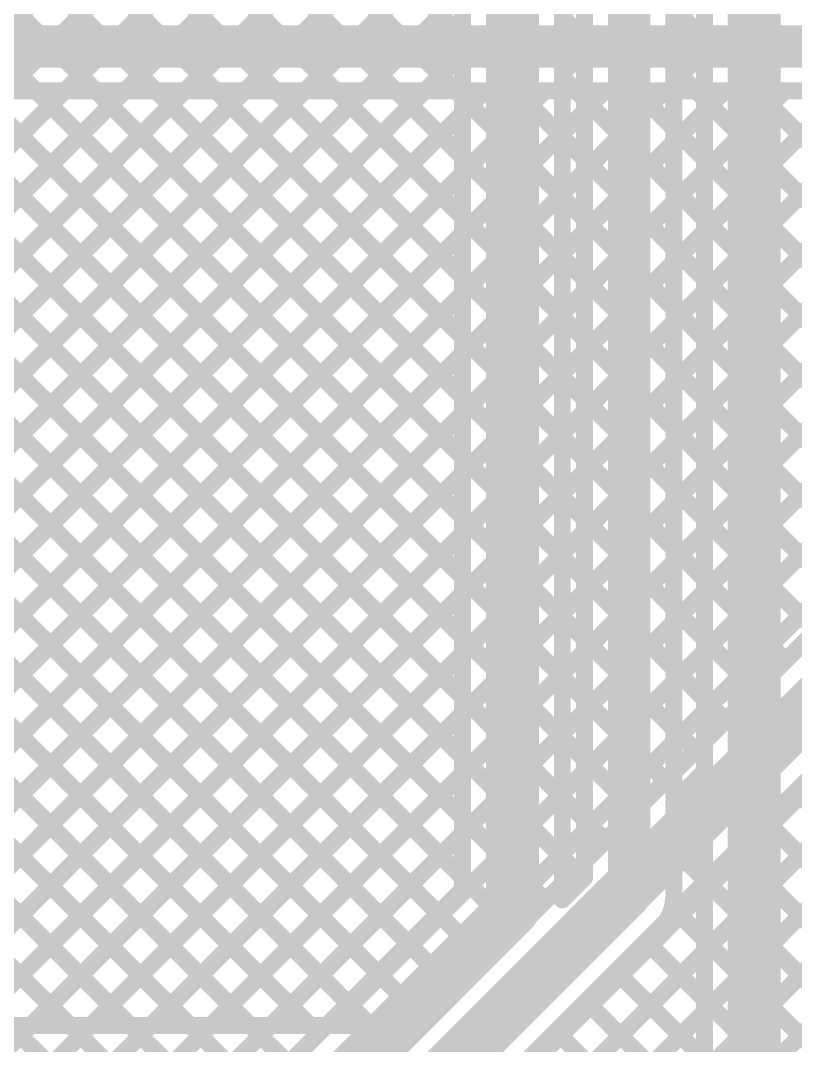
# Model space of a CAD drawing. Header units: millimetres. Extents: x 0 to 214, y 0 to 214.
# Drawn here: x 1.1221 to 1.4874, y 2.4296 to 2.9127 of the extents above; entities that cross this region are included whole.
import ezdxf

# ---------------------------------------------------------------- set-up
doc = ezdxf.new("R2010")
doc.units = ezdxf.units.MM
doc.header["$MEASUREMENT"] = 0
doc.layers.add('BottomLayer', color=5, linetype='Continuous')
doc.layers.add('TopLayer', color=1, linetype='Continuous')

msp = doc.modelspace()

# ---------------------------------------------------------------- linework, layer by layer
at = {"layer": 'BottomLayer'}
for points, const_width in [([(1.468, 3.527), (1.468, 1.443)], 0.025), ([(1.4445, 3.527), (1.4445, 2.01364)], 0.008), ([(1.354, 2.49346), (1.354, 3.49)], 0.025), ([(1.3305, 2.50319), (1.3305, 3.49)], 0.008), ([(1.3775, 2.4982), (1.3775, 3.49)], 0.008), ([(0.756, 3.47917), (1.3305, 2.90467)], 0.008), ([(0.756, 3.45089), (1.3305, 2.87639)], 0.008), ([(0.756, 3.4226), (1.3305, 2.8481)], 0.008), ([(0.756, 3.39432), (1.3305, 2.81982)], 0.008), ([(0.756, 3.36603), (1.3305, 2.79153)], 0.008), ([(0.756, 3.33775), (1.3305, 2.76325)], 0.008), ([(0.756, 3.30946), (1.3305, 2.73496)], 0.008), ([(0.756, 3.28118), (1.3305, 2.70668)], 0.008), ([(0.756, 3.2529), (1.3305, 2.6784)], 0.008), ([(0.756, 3.22461), (1.3305, 2.65011)], 0.008), ([(0.756, 3.19633), (1.3305, 2.62183)], 0.008), ([(0.756, 3.16804), (1.3305, 2.59354)], 0.008), ([(0.756, 3.13976), (1.3305, 2.56526)], 0.008), ([(0.756, 2.54905), (1.3305, 3.12355)], 0.008), ([(0.756, 3.11147), (1.3305, 2.53697)], 0.008), ([(0.756, 2.52077), (1.3305, 3.09527)], 0.008), ([(0.756, 3.08319), (1.3305, 2.50869)], 0.008), ([(0.756, 2.49248), (1.3305, 3.06698)], 0.008), ([(0.756, 3.05491), (1.31911, 2.4918)], 0.008), ([(1.409, 2.5), (1.409, 3.043)], 0.02), ([(0.756, 2.4642), (1.3305, 3.0387)], 0.008), ([(1.388, 2.5087), (1.388, 3.03409)], 0.008), ([(1.43, 2.5), (1.43, 3.03409)], 0.008), ([(0.756, 3.02662), (1.30496, 2.47766)], 0.008), ([(0.756, 2.43592), (1.3305, 3.01042)], 0.008), ([(0.756, 2.99834), (1.29082, 2.46351)], 0.008), ([(0.756, 2.40763), (1.3305, 2.98213)], 0.008), ([(0.756, 2.97005), (1.27668, 2.44937)], 0.008), ([(0.756, 2.37935), (1.3305, 2.95385)], 0.008), ([(0.756, 2.94177), (1.26254, 2.43523)], 0.008), ([(0.756, 2.35106), (1.3305, 2.92556)], 0.008), ([(1.3775, 2.91599), (1.388, 2.92649)], 0.008), ([(1.43, 2.91193), (1.4445, 2.92643)], 0.008), ([(1.3775, 2.91424), (1.388, 2.90374)], 0.008), ([(1.43, 2.91831), (1.4445, 2.90381)], 0.008), ([(0.756, 2.91348), (1.2484, 2.42109)], 0.008), ([(0.756, 2.32278), (1.3305, 2.89728)], 0.008), ([(1.3775, 2.88771), (1.388, 2.89821)], 0.008), ([(1.43, 2.88364), (1.4445, 2.89814)], 0.008), ([(1.43, 2.89002), (1.4445, 2.87552)], 0.008), ([(0.756, 2.8852), (1.23425, 2.40695)], 0.008), ([(1.3775, 2.88595), (1.388, 2.87545)], 0.008), ([(0.756, 2.29449), (1.3305, 2.86899)], 0.008), ([(1.3775, 2.85943), (1.388, 2.86993)], 0.008), ([(1.43, 2.85536), (1.4445, 2.86986)], 0.008), ([(1.43, 2.86174), (1.4445, 2.84724)], 0.008), ([(0.756, 2.85691), (1.22011, 2.3928)], 0.008), ([(1.3775, 2.85767), (1.388, 2.84717)], 0.008), ([(1.3775, 2.83114), (1.388, 2.84164)], 0.008), ([(1.43, 2.82707), (1.4445, 2.84157)], 0.008), ([(0.756, 2.26621), (1.3305, 2.84071)], 0.008), ([(1.43, 2.83345), (1.4445, 2.81895)], 0.008), ([(0.756, 2.82863), (1.20597, 2.37866)], 0.008), ([(1.3775, 2.82939), (1.388, 2.81889)], 0.008), ([(0.756, 2.23793), (1.3305, 2.81243)], 0.008), ([(1.3775, 2.80286), (1.388, 2.81336)], 0.008), ([(1.43, 2.79879), (1.4445, 2.81329)], 0.008), ([(1.43, 2.80517), (1.4445, 2.79067)], 0.008), ([(0.756, 2.80035), (1.19183, 2.36452)], 0.008), ([(1.3775, 2.8011), (1.388, 2.7906)], 0.008), ([(0.756, 2.20964), (1.3305, 2.78414)], 0.008), ([(1.3775, 2.77457), (1.388, 2.78507)], 0.008), ([(1.43, 2.7705), (1.4445, 2.785)], 0.008), ([(1.43, 2.77689), (1.4445, 2.76239)], 0.008), ([(1.3775, 2.77282), (1.388, 2.76232)], 0.008), ([(0.756, 2.18136), (1.3305, 2.75586)], 0.008), ([(1.3775, 2.74629), (1.388, 2.75679)], 0.008), ([(1.43, 2.74222), (1.4445, 2.75672)], 0.008), ([(1.43, 2.7486), (1.4445, 2.7341)], 0.008), ([(1.3775, 2.74453), (1.388, 2.73403)], 0.008), ([(0.756, 2.15307), (1.3305, 2.72757)], 0.008), ([(1.3775, 2.718), (1.388, 2.7285)], 0.008), ([(1.43, 2.71394), (1.4445, 2.72844)], 0.008), ([(1.3775, 2.71625), (1.388, 2.70575)], 0.008), ([(1.43, 2.72032), (1.4445, 2.70582)], 0.008), ([(0.756, 2.12479), (1.3305, 2.69929)], 0.008), ([(1.3775, 2.68972), (1.388, 2.70022)], 0.008), ([(1.43, 2.68565), (1.4445, 2.70015)], 0.008), ([(1.43, 2.69203), (1.4445, 2.67753)], 0.008), ([(1.3775, 2.68796), (1.388, 2.67746)], 0.008), ([(0.756, 2.0965), (1.3305, 2.671)], 0.008), ([(1.3775, 2.66144), (1.388, 2.67194)], 0.008), ([(1.43, 2.65737), (1.4445, 2.67187)], 0.008), ([(1.43, 2.66375), (1.4445, 2.64925)], 0.008), ([(1.3775, 2.65968), (1.388, 2.64918)], 0.008), ([(1.3775, 2.63315), (1.388, 2.64365)], 0.008), ([(1.43, 2.62908), (1.4445, 2.64358)], 0.008), ([(0.756, 2.06822), (1.3305, 2.64272)], 0.008), ([(1.43, 2.63546), (1.4445, 2.62096)], 0.008), ([(1.3775, 2.6314), (1.388, 2.6209)], 0.008), ([(0.756, 2.03994), (1.3305, 2.61444)], 0.008), ([(1.3775, 2.60487), (1.388, 2.61537)], 0.008), ([(1.43, 2.6008), (1.4445, 2.6153)], 0.008), ([(1.43, 2.60718), (1.4445, 2.59268)], 0.008), ([(1.3775, 2.60311), (1.388, 2.59261)], 0.008), ([(0.756, 2.01165), (1.3305, 2.58615)], 0.008), ([(1.3775, 2.57658), (1.388, 2.58708)], 0.008), ([(1.43, 2.57251), (1.4445, 2.58701)], 0.008), ([(1.43, 2.5789), (1.4445, 2.5644)], 0.008), ([(1.3775, 2.57483), (1.388, 2.56433)], 0.008), ([(0.756, 1.98337), (1.3305, 2.55787)], 0.008), ([(1.3775, 2.5483), (1.388, 2.5588)], 0.008), ([(1.43, 2.54423), (1.4445, 2.55873)], 0.008), ([(1.43, 2.55061), (1.4445, 2.53611)], 0.008), ([(1.3775, 2.54654), (1.388, 2.53604)], 0.008), ([(0.756, 1.95508), (1.3305, 2.52958)], 0.008), ([(1.3775, 2.52001), (1.388, 2.53051)], 0.008), ([(1.43, 2.51595), (1.4445, 2.53045)], 0.008), ([(1.3775, 2.51826), (1.38753, 2.50823)], 0.008), ([(1.43, 2.52233), (1.4445, 2.50783)], 0.008), ([(1.3775, 2.4982), (1.388, 2.5087)], 0.008), ([(0.77038, 1.94308), (1.3305, 2.50319)], 0.008), ([(0.96, 2.051), (1.409, 2.5)], 0.02), ([(0.787, 1.92646), (1.354, 2.49346)], 0.025), ([(1.27034, 2.328), (1.4445, 2.50216)], 0.008), ([(1.42932, 2.49472), (1.4445, 2.47954)], 0.008), ([(1.2667, 2.328), (1.42381, 2.48512)], 0.008), ([(1.41723, 2.47853), (1.4445, 2.45126)], 0.008), ([(1.29862, 2.328), (1.4445, 2.47388)], 0.008), ([(1.40309, 2.46439), (1.4445, 2.42297)], 0.008), ([(1.38894, 2.45025), (1.4445, 2.39469)], 0.008), ([(1.32691, 2.328), (1.4445, 2.44559)], 0.008), ([(1.3748, 2.4361), (1.4445, 2.36641)], 0.008)]:
    msp.add_lwpolyline(points, dxfattribs=dict(at, const_width=const_width))
for points, const_width in [([(1.3755, 2.91599, 1), (1.3795, 2.91599, 1)], 0.004), ([(1.3755, 2.91424, 1), (1.3795, 2.91424, 1)], 0.004), ([(1.428, 2.91193, 1), (1.432, 2.91193, 1)], 0.004), ([(1.3285, 2.90467, 1), (1.3325, 2.90467, 1)], 0.004), ([(1.386, 2.90374, 1), (1.39, 2.90374, 1)], 0.004), ([(1.4425, 2.90381, 1), (1.4465, 2.90381, 1)], 0.004), ([(1.3285, 2.89728, 1), (1.3325, 2.89728, 1)], 0.004), ([(1.386, 2.89821, 1), (1.39, 2.89821, 1)], 0.004), ([(1.4425, 2.89814, 1), (1.4465, 2.89814, 1)], 0.004), ([(1.428, 2.89002, 1), (1.432, 2.89002, 1)], 0.004), ([(1.3755, 2.88771, 1), (1.3795, 2.88771, 1)], 0.004), ([(1.3755, 2.88595, 1), (1.3795, 2.88595, 1)], 0.004), ([(1.428, 2.88364, 1), (1.432, 2.88364, 1)], 0.004), ([(1.3285, 2.87639, 1), (1.3325, 2.87639, 1)], 0.004), ([(1.386, 2.87545, 1), (1.39, 2.87545, 1)], 0.004), ([(1.4425, 2.87552, 1), (1.4465, 2.87552, 1)], 0.004), ([(1.3285, 2.86899, 1), (1.3325, 2.86899, 1)], 0.004), ([(1.386, 2.86993, 1), (1.39, 2.86993, 1)], 0.004), ([(1.4425, 2.86986, 1), (1.4465, 2.86986, 1)], 0.004), ([(1.428, 2.86174, 1), (1.432, 2.86174, 1)], 0.004), ([(1.3755, 2.85943, 1), (1.3795, 2.85943, 1)], 0.004), ([(1.3755, 2.85767, 1), (1.3795, 2.85767, 1)], 0.004), ([(1.428, 2.85536, 1), (1.432, 2.85536, 1)], 0.004), ([(1.3285, 2.8481, 1), (1.3325, 2.8481, 1)], 0.004), ([(1.386, 2.84717, 1), (1.39, 2.84717, 1)], 0.004), ([(1.4425, 2.84724, 1), (1.4465, 2.84724, 1)], 0.004), ([(1.386, 2.84164, 1), (1.39, 2.84164, 1)], 0.004), ([(1.4425, 2.84157, 1), (1.4465, 2.84157, 1)], 0.004), ([(1.3285, 2.84071, 1), (1.3325, 2.84071, 1)], 0.004), ([(1.428, 2.83345, 1), (1.432, 2.83345, 1)], 0.004), ([(1.3755, 2.83114, 1), (1.3795, 2.83114, 1)], 0.004), ([(1.3755, 2.82939, 1), (1.3795, 2.82939, 1)], 0.004), ([(1.428, 2.82707, 1), (1.432, 2.82707, 1)], 0.004), ([(1.3285, 2.81982, 1), (1.3325, 2.81982, 1)], 0.004), ([(1.386, 2.81889, 1), (1.39, 2.81889, 1)], 0.004), ([(1.4425, 2.81895, 1), (1.4465, 2.81895, 1)], 0.004), ([(1.3285, 2.81243, 1), (1.3325, 2.81243, 1)], 0.004), ([(1.386, 2.81336, 1), (1.39, 2.81336, 1)], 0.004), ([(1.4425, 2.81329, 1), (1.4465, 2.81329, 1)], 0.004), ([(1.3755, 2.80286, 1), (1.3795, 2.80286, 1)], 0.004), ([(1.428, 2.80517, 1), (1.432, 2.80517, 1)], 0.004), ([(1.3755, 2.8011, 1), (1.3795, 2.8011, 1)], 0.004), ([(1.428, 2.79879, 1), (1.432, 2.79879, 1)], 0.004), ([(1.3285, 2.79153, 1), (1.3325, 2.79153, 1)], 0.004), ([(1.386, 2.7906, 1), (1.39, 2.7906, 1)], 0.004), ([(1.4425, 2.79067, 1), (1.4465, 2.79067, 1)], 0.004), ([(1.3285, 2.78414, 1), (1.3325, 2.78414, 1)], 0.004), ([(1.386, 2.78507, 1), (1.39, 2.78507, 1)], 0.004), ([(1.4425, 2.785, 1), (1.4465, 2.785, 1)], 0.004), ([(1.3755, 2.77457, 1), (1.3795, 2.77457, 1)], 0.004), ([(1.428, 2.77689, 1), (1.432, 2.77689, 1)], 0.004), ([(1.3755, 2.77282, 1), (1.3795, 2.77282, 1)], 0.004), ([(1.428, 2.7705, 1), (1.432, 2.7705, 1)], 0.004), ([(1.3285, 2.76325, 1), (1.3325, 2.76325, 1)], 0.004), ([(1.386, 2.76232, 1), (1.39, 2.76232, 1)], 0.004), ([(1.4425, 2.76239, 1), (1.4465, 2.76239, 1)], 0.004), ([(1.3285, 2.75586, 1), (1.3325, 2.75586, 1)], 0.004), ([(1.386, 2.75679, 1), (1.39, 2.75679, 1)], 0.004), ([(1.4425, 2.75672, 1), (1.4465, 2.75672, 1)], 0.004), ([(1.3755, 2.74629, 1), (1.3795, 2.74629, 1)], 0.004), ([(1.428, 2.7486, 1), (1.432, 2.7486, 1)], 0.004), ([(1.3755, 2.74453, 1), (1.3795, 2.74453, 1)], 0.004), ([(1.428, 2.74222, 1), (1.432, 2.74222, 1)], 0.004), ([(1.3285, 2.73496, 1), (1.3325, 2.73496, 1)], 0.004), ([(1.386, 2.73403, 1), (1.39, 2.73403, 1)], 0.004), ([(1.4425, 2.7341, 1), (1.4465, 2.7341, 1)], 0.004), ([(1.3285, 2.72757, 1), (1.3325, 2.72757, 1)], 0.004), ([(1.386, 2.7285, 1), (1.39, 2.7285, 1)], 0.004), ([(1.4425, 2.72844, 1), (1.4465, 2.72844, 1)], 0.004), ([(1.3755, 2.718, 1), (1.3795, 2.718, 1)], 0.004), ([(1.3755, 2.71625, 1), (1.3795, 2.71625, 1)], 0.004), ([(1.428, 2.72032, 1), (1.432, 2.72032, 1)], 0.004), ([(1.428, 2.71394, 1), (1.432, 2.71394, 1)], 0.004), ([(1.3285, 2.70668, 1), (1.3325, 2.70668, 1)], 0.004), ([(1.386, 2.70575, 1), (1.39, 2.70575, 1)], 0.004), ([(1.4425, 2.70582, 1), (1.4465, 2.70582, 1)], 0.004), ([(1.3285, 2.69929, 1), (1.3325, 2.69929, 1)], 0.004), ([(1.386, 2.70022, 1), (1.39, 2.70022, 1)], 0.004), ([(1.4425, 2.70015, 1), (1.4465, 2.70015, 1)], 0.004), ([(1.428, 2.69203, 1), (1.432, 2.69203, 1)], 0.004), ([(1.3755, 2.68972, 1), (1.3795, 2.68972, 1)], 0.004), ([(1.3755, 2.68796, 1), (1.3795, 2.68796, 1)], 0.004), ([(1.428, 2.68565, 1), (1.432, 2.68565, 1)], 0.004), ([(1.3285, 2.6784, 1), (1.3325, 2.6784, 1)], 0.004), ([(1.386, 2.67746, 1), (1.39, 2.67746, 1)], 0.004), ([(1.4425, 2.67753, 1), (1.4465, 2.67753, 1)], 0.004), ([(1.3285, 2.671, 1), (1.3325, 2.671, 1)], 0.004), ([(1.386, 2.67194, 1), (1.39, 2.67194, 1)], 0.004), ([(1.4425, 2.67187, 1), (1.4465, 2.67187, 1)], 0.004), ([(1.428, 2.66375, 1), (1.432, 2.66375, 1)], 0.004), ([(1.3755, 2.66144, 1), (1.3795, 2.66144, 1)], 0.004), ([(1.3755, 2.65968, 1), (1.3795, 2.65968, 1)], 0.004), ([(1.428, 2.65737, 1), (1.432, 2.65737, 1)], 0.004), ([(1.3285, 2.65011, 1), (1.3325, 2.65011, 1)], 0.004), ([(1.386, 2.64918, 1), (1.39, 2.64918, 1)], 0.004), ([(1.4425, 2.64925, 1), (1.4465, 2.64925, 1)], 0.004), ([(1.386, 2.64365, 1), (1.39, 2.64365, 1)], 0.004), ([(1.4425, 2.64358, 1), (1.4465, 2.64358, 1)], 0.004), ([(1.3285, 2.64272, 1), (1.3325, 2.64272, 1)], 0.004), ([(1.428, 2.63546, 1), (1.432, 2.63546, 1)], 0.004), ([(1.3755, 2.63315, 1), (1.3795, 2.63315, 1)], 0.004), ([(1.3755, 2.6314, 1), (1.3795, 2.6314, 1)], 0.004), ([(1.428, 2.62908, 1), (1.432, 2.62908, 1)], 0.004), ([(1.3285, 2.62183, 1), (1.3325, 2.62183, 1)], 0.004), ([(1.386, 2.6209, 1), (1.39, 2.6209, 1)], 0.004), ([(1.4425, 2.62096, 1), (1.4465, 2.62096, 1)], 0.004), ([(1.3285, 2.61444, 1), (1.3325, 2.61444, 1)], 0.004), ([(1.386, 2.61537, 1), (1.39, 2.61537, 1)], 0.004), ([(1.4425, 2.6153, 1), (1.4465, 2.6153, 1)], 0.004), ([(1.3755, 2.60487, 1), (1.3795, 2.60487, 1)], 0.004), ([(1.428, 2.60718, 1), (1.432, 2.60718, 1)], 0.004), ([(1.3755, 2.60311, 1), (1.3795, 2.60311, 1)], 0.004), ([(1.428, 2.6008, 1), (1.432, 2.6008, 1)], 0.004), ([(1.3285, 2.59354, 1), (1.3325, 2.59354, 1)], 0.004), ([(1.386, 2.59261, 1), (1.39, 2.59261, 1)], 0.004), ([(1.4425, 2.59268, 1), (1.4465, 2.59268, 1)], 0.004), ([(1.3285, 2.58615, 1), (1.3325, 2.58615, 1)], 0.004), ([(1.386, 2.58708, 1), (1.39, 2.58708, 1)], 0.004), ([(1.4425, 2.58701, 1), (1.4465, 2.58701, 1)], 0.004), ([(1.3755, 2.57658, 1), (1.3795, 2.57658, 1)], 0.004), ([(1.428, 2.5789, 1), (1.432, 2.5789, 1)], 0.004), ([(1.3755, 2.57483, 1), (1.3795, 2.57483, 1)], 0.004), ([(1.428, 2.57251, 1), (1.432, 2.57251, 1)], 0.004), ([(1.3285, 2.56526, 1), (1.3325, 2.56526, 1)], 0.004), ([(1.386, 2.56433, 1), (1.39, 2.56433, 1)], 0.004), ([(1.4425, 2.5644, 1), (1.4465, 2.5644, 1)], 0.004), ([(1.3285, 2.55787, 1), (1.3325, 2.55787, 1)], 0.004), ([(1.386, 2.5588, 1), (1.39, 2.5588, 1)], 0.004), ([(1.4425, 2.55873, 1), (1.4465, 2.55873, 1)], 0.004), ([(1.3755, 2.5483, 1), (1.3795, 2.5483, 1)], 0.004), ([(1.428, 2.55061, 1), (1.432, 2.55061, 1)], 0.004), ([(1.3755, 2.54654, 1), (1.3795, 2.54654, 1)], 0.004), ([(1.428, 2.54423, 1), (1.432, 2.54423, 1)], 0.004), ([(1.3285, 2.53697, 1), (1.3325, 2.53697, 1)], 0.004), ([(1.386, 2.53604, 1), (1.39, 2.53604, 1)], 0.004), ([(1.4425, 2.53611, 1), (1.4465, 2.53611, 1)], 0.004), ([(1.3285, 2.52958, 1), (1.3325, 2.52958, 1)], 0.004), ([(1.386, 2.53051, 1), (1.39, 2.53051, 1)], 0.004), ([(1.4425, 2.53045, 1), (1.4465, 2.53045, 1)], 0.004), ([(1.3755, 2.52001, 1), (1.3795, 2.52001, 1)], 0.004), ([(1.3755, 2.51826, 1), (1.3795, 2.51826, 1)], 0.004), ([(1.428, 2.52233, 1), (1.432, 2.52233, 1)], 0.004), ([(1.428, 2.51595, 1), (1.432, 2.51595, 1)], 0.004), ([(1.3285, 2.50869, 1), (1.3325, 2.50869, 1)], 0.004), ([(1.38553, 2.50823, 1), (1.38953, 2.50823, 1)], 0.004), ([(1.386, 2.5087, 1), (1.39, 2.5087, 1)], 0.004), ([(1.386, 2.5087, 1), (1.39, 2.5087, 1)], 0.004), ([(1.3285, 2.50319, 1), (1.3325, 2.50319, 1)], 0.004), ([(1.3285, 2.50319, 1), (1.3325, 2.50319, 1)], 0.004), ([(1.404, 2.5, 1), (1.414, 2.5, 1)], 0.01), ([(1.404, 2.5, 1), (1.414, 2.5, 1)], 0.01), ([(1.4425, 2.50783, 1), (1.4465, 2.50783, 1)], 0.004), ([(1.34775, 2.49346, 1), (1.36025, 2.49346, 1)], 0.0125), ([(1.34775, 2.49346, 1), (1.36025, 2.49346, 1)], 0.0125), ([(1.428, 2.5, 1), (1.432, 2.5, 1)], 0.004), ([(1.428, 2.5, 1), (1.432, 2.5, 1)], 0.004), ([(1.428, 2.5, 1), (1.432, 2.5, 1)], 0.004), ([(1.4425, 2.50216, 1), (1.4465, 2.50216, 1)], 0.004), ([(1.3755, 2.4982, 1), (1.3795, 2.4982, 1)], 0.004), ([(1.3755, 2.4982, 1), (1.3795, 2.4982, 1)], 0.004), ([(1.42732, 2.49472, 1), (1.43132, 2.49472, 1)], 0.004), ([(1.31711, 2.4918, 1), (1.32111, 2.4918, 1)], 0.004), ([(1.42181, 2.48512, 1), (1.42581, 2.48512, 1)], 0.004), ([(1.42181, 2.48512, 1), (1.42581, 2.48512, 1)], 0.004), ([(1.42185, 2.48515, 1), (1.42585, 2.48515, 1)], 0.004), ([(1.4425, 2.47954, 1), (1.4465, 2.47954, 1)], 0.004), ([(1.30296, 2.47766, 1), (1.30696, 2.47766, 1)], 0.004), ([(1.41523, 2.47853, 1), (1.41923, 2.47853, 1)], 0.004), ([(1.4425, 2.47388, 1), (1.4465, 2.47388, 1)], 0.004), ([(1.28882, 2.46351, 1), (1.29282, 2.46351, 1)], 0.004), ([(1.40109, 2.46439, 1), (1.40509, 2.46439, 1)], 0.004), ([(1.38694, 2.45025, 1), (1.39094, 2.45025, 1)], 0.004), ([(1.4425, 2.45126, 1), (1.4465, 2.45126, 1)], 0.004), ([(1.27468, 2.44937, 1), (1.27868, 2.44937, 1)], 0.004), ([(1.4425, 2.44559, 1), (1.4465, 2.44559, 1)], 0.004), ([(1.3728, 2.4361, 1), (1.3768, 2.4361, 1)], 0.004), ([(1.26054, 2.43523, 1), (1.26454, 2.43523, 1)], 0.004)]:
    msp.add_lwpolyline(points, format="xyb", close=True, dxfattribs=dict(at, const_width=const_width))
at = {"layer": 'BottomLayer', "const_width": 0.008}
for points in [[(1.43, 2.5, -0.199534), (1.42381, 2.48512)], [(1.43, 2.5, -0.198912), (1.42385, 2.48515)]]:
    msp.add_lwpolyline(points, format="xyb", dxfattribs=at)
at = {"layer": 'TopLayer'}
for points, const_width in [([(0.68114, 2.90046), (1.71391, 2.90046)], 0.02), ([(0.71314, 2.87946), (1.70522, 2.87946)], 0.008), ([(0.73346, 2.87946), (1.17396, 2.43896)], 0.008), ([(0.751, 2.48748), (1.14297, 2.87946)], 0.008), ([(0.751, 2.4592), (1.17126, 2.87946)], 0.008), ([(0.75904, 2.43896), (1.19954, 2.87946)], 0.008), ([(0.76174, 2.87946), (1.20224, 2.43896)], 0.008), ([(0.78733, 2.43896), (1.22783, 2.87946)], 0.008), ([(0.79002, 2.87946), (1.23052, 2.43896)], 0.008), ([(0.81561, 2.43896), (1.25611, 2.87946)], 0.008), ([(0.81831, 2.87946), (1.25881, 2.43896)], 0.008), ([(0.8439, 2.43896), (1.2844, 2.87946)], 0.008), ([(0.84659, 2.87946), (1.28709, 2.43896)], 0.008), ([(0.87218, 2.43896), (1.31268, 2.87946)], 0.008), ([(0.87488, 2.87946), (1.31305, 2.44129)], 0.008), ([(0.90046, 2.43896), (1.34096, 2.87946)], 0.008), ([(0.90316, 2.87946), (1.32719, 2.45543)], 0.008), ([(0.92875, 2.43896), (1.36925, 2.87946)], 0.008), ([(0.93145, 2.87946), (1.34134, 2.46957)], 0.008), ([(0.95703, 2.43896), (1.39753, 2.87946)], 0.008), ([(0.95973, 2.87946), (1.35548, 2.48371)], 0.008), ([(0.98532, 2.43896), (1.42582, 2.87946)], 0.008), ([(0.98801, 2.87946), (1.36962, 2.49785)], 0.008), ([(1.0136, 2.43896), (1.4541, 2.87946)], 0.008), ([(1.0163, 2.87946), (1.38376, 2.512)], 0.008), ([(1.04189, 2.43896), (1.48239, 2.87946)], 0.008), ([(1.04458, 2.87946), (1.3979, 2.52614)], 0.008), ([(1.07017, 2.43896), (1.51067, 2.87946)], 0.008), ([(1.07287, 2.87946), (1.41205, 2.54028)], 0.008), ([(1.09845, 2.43896), (1.53895, 2.87946)], 0.008), ([(1.10115, 2.87946), (1.42619, 2.55442)], 0.008), ([(1.12674, 2.43896), (1.56724, 2.87946)], 0.008), ([(1.12944, 2.87946), (1.44033, 2.56856)], 0.008), ([(1.15502, 2.43896), (1.59552, 2.87946)], 0.008), ([(1.15772, 2.87946), (1.45447, 2.58271)], 0.008), ([(1.18331, 2.43896), (1.62381, 2.87946)], 0.008), ([(1.186, 2.87946), (1.46861, 2.59685)], 0.008), ([(1.21159, 2.43896), (1.65209, 2.87946)], 0.008), ([(1.21429, 2.87946), (1.48276, 2.61099)], 0.008), ([(1.23988, 2.43896), (1.68038, 2.87946)], 0.008), ([(1.24257, 2.87946), (1.4969, 2.62513)], 0.008), ([(1.26816, 2.43896), (1.70694, 2.87774)], 0.008), ([(1.27086, 2.87946), (1.51348, 2.63684)], 0.008), ([(1.29914, 2.87946), (1.8546, 2.324)], 0.008), ([(1.32743, 2.87946), (1.88289, 2.324)], 0.008), ([(1.35571, 2.87946), (1.91117, 2.324)], 0.008), ([(1.384, 2.87946), (1.93945, 2.324)], 0.008), ([(1.41228, 2.87946), (1.96774, 2.324)], 0.008), ([(1.44056, 2.87946), (1.99602, 2.324)], 0.008), ([(1.46885, 2.87946), (2.02431, 2.324)], 0.008), ([(1.29644, 2.43896), (1.72108, 2.86359)], 0.008), ([(1.10534, 2.163), (1.76351, 2.82117)], 0.008), ([(1.13362, 2.163), (1.77765, 2.80703)], 0.008), ([(0.78914, 2.79549), (1.14567, 2.43896)], 0.008), ([(1.16191, 2.163), (1.79179, 2.79288)], 0.008), ([(1.19019, 2.163), (1.80593, 2.77874)], 0.008), ([(1.21848, 2.163), (1.82007, 2.7646)], 0.008), ([(1.31072, 2.43896), (1.50238, 2.63062)], 0.008), ([(1.32046, 2.41546), (1.519, 2.614)], 0.025), ([(1.33709, 2.39886), (1.53562, 2.59738)], 0.008), ([(1.48771, 2.54947), (1.71318, 2.324)], 0.008), ([(1.47356, 2.53533), (1.6849, 2.324)], 0.008), ([(1.45942, 2.52119), (1.65661, 2.324)], 0.008), ([(1.44528, 2.50705), (1.62833, 2.324)], 0.008), ([(1.43114, 2.4929), (1.60004, 2.324)], 0.008), ([(1.417, 2.47876), (1.57176, 2.324)], 0.008), ([(1.40285, 2.46462), (1.54347, 2.324)], 0.008), ([(1.38871, 2.45048), (1.51519, 2.324)], 0.008), ([(0.71314, 2.43896), (1.31072, 2.43896)], 0.008), ([(1.37457, 2.43634), (1.4869, 2.324)], 0.008)]:
    msp.add_lwpolyline(points, dxfattribs=dict(at, const_width=const_width))
at = {"layer": 'TopLayer', "const_width": 0.004}
for points in [[(1.12744, 2.87946, 1), (1.13144, 2.87946, 1)], [(1.14097, 2.87946, 1), (1.14497, 2.87946, 1)], [(1.15572, 2.87946, 1), (1.15972, 2.87946, 1)], [(1.16926, 2.87946, 1), (1.17326, 2.87946, 1)], [(1.184, 2.87946, 1), (1.188, 2.87946, 1)], [(1.19754, 2.87946, 1), (1.20154, 2.87946, 1)], [(1.21229, 2.87946, 1), (1.21629, 2.87946, 1)], [(1.22583, 2.87946, 1), (1.22983, 2.87946, 1)], [(1.24057, 2.87946, 1), (1.24457, 2.87946, 1)], [(1.25411, 2.87946, 1), (1.25811, 2.87946, 1)], [(1.26886, 2.87946, 1), (1.27286, 2.87946, 1)], [(1.2824, 2.87946, 1), (1.2864, 2.87946, 1)], [(1.29714, 2.87946, 1), (1.30114, 2.87946, 1)], [(1.31068, 2.87946, 1), (1.31468, 2.87946, 1)], [(1.32543, 2.87946, 1), (1.32943, 2.87946, 1)], [(1.33896, 2.87946, 1), (1.34296, 2.87946, 1)], [(1.35371, 2.87946, 1), (1.35771, 2.87946, 1)], [(1.36725, 2.87946, 1), (1.37125, 2.87946, 1)], [(1.382, 2.87946, 1), (1.386, 2.87946, 1)], [(1.39553, 2.87946, 1), (1.39953, 2.87946, 1)], [(1.41028, 2.87946, 1), (1.41428, 2.87946, 1)], [(1.42382, 2.87946, 1), (1.42782, 2.87946, 1)], [(1.43856, 2.87946, 1), (1.44256, 2.87946, 1)], [(1.4521, 2.87946, 1), (1.4561, 2.87946, 1)], [(1.46685, 2.87946, 1), (1.47085, 2.87946, 1)], [(1.48039, 2.87946, 1), (1.48439, 2.87946, 1)], [(1.48076, 2.61099, 1), (1.48476, 2.61099, 1)], [(1.46661, 2.59685, 1), (1.47061, 2.59685, 1)], [(1.45247, 2.58271, 1), (1.45647, 2.58271, 1)], [(1.43833, 2.56856, 1), (1.44233, 2.56856, 1)], [(1.42419, 2.55442, 1), (1.42819, 2.55442, 1)], [(1.48571, 2.54947, 1), (1.48971, 2.54947, 1)], [(1.41005, 2.54028, 1), (1.41405, 2.54028, 1)], [(1.47156, 2.53533, 1), (1.47556, 2.53533, 1)], [(1.3959, 2.52614, 1), (1.3999, 2.52614, 1)], [(1.45742, 2.52119, 1), (1.46142, 2.52119, 1)], [(1.38176, 2.512, 1), (1.38576, 2.512, 1)], [(1.44328, 2.50705, 1), (1.44728, 2.50705, 1)], [(1.36762, 2.49785, 1), (1.37162, 2.49785, 1)], [(1.42914, 2.4929, 1), (1.43314, 2.4929, 1)], [(1.35348, 2.48371, 1), (1.35748, 2.48371, 1)], [(1.415, 2.47876, 1), (1.419, 2.47876, 1)], [(1.33934, 2.46957, 1), (1.34334, 2.46957, 1)], [(1.40085, 2.46462, 1), (1.40485, 2.46462, 1)], [(1.32519, 2.45543, 1), (1.32919, 2.45543, 1)], [(1.38671, 2.45048, 1), (1.39071, 2.45048, 1)], [(1.31105, 2.44129, 1), (1.31505, 2.44129, 1)], [(1.12474, 2.43896, 1), (1.12874, 2.43896, 1)], [(1.14367, 2.43896, 1), (1.14767, 2.43896, 1)], [(1.15302, 2.43896, 1), (1.15702, 2.43896, 1)], [(1.17196, 2.43896, 1), (1.17596, 2.43896, 1)], [(1.18131, 2.43896, 1), (1.18531, 2.43896, 1)], [(1.20024, 2.43896, 1), (1.20424, 2.43896, 1)], [(1.20959, 2.43896, 1), (1.21359, 2.43896, 1)], [(1.22852, 2.43896, 1), (1.23252, 2.43896, 1)], [(1.23788, 2.43896, 1), (1.24188, 2.43896, 1)], [(1.25681, 2.43896, 1), (1.26081, 2.43896, 1)], [(1.26616, 2.43896, 1), (1.27016, 2.43896, 1)], [(1.28509, 2.43896, 1), (1.28909, 2.43896, 1)], [(1.29444, 2.43896, 1), (1.29844, 2.43896, 1)], [(1.30872, 2.43896, 1), (1.31272, 2.43896, 1)], [(1.30872, 2.43896, 1), (1.31272, 2.43896, 1)], [(1.37257, 2.43634, 1), (1.37657, 2.43634, 1)]]:
    msp.add_lwpolyline(points, format="xyb", close=True, dxfattribs=at)

doc.saveas('drawing.dxf')
